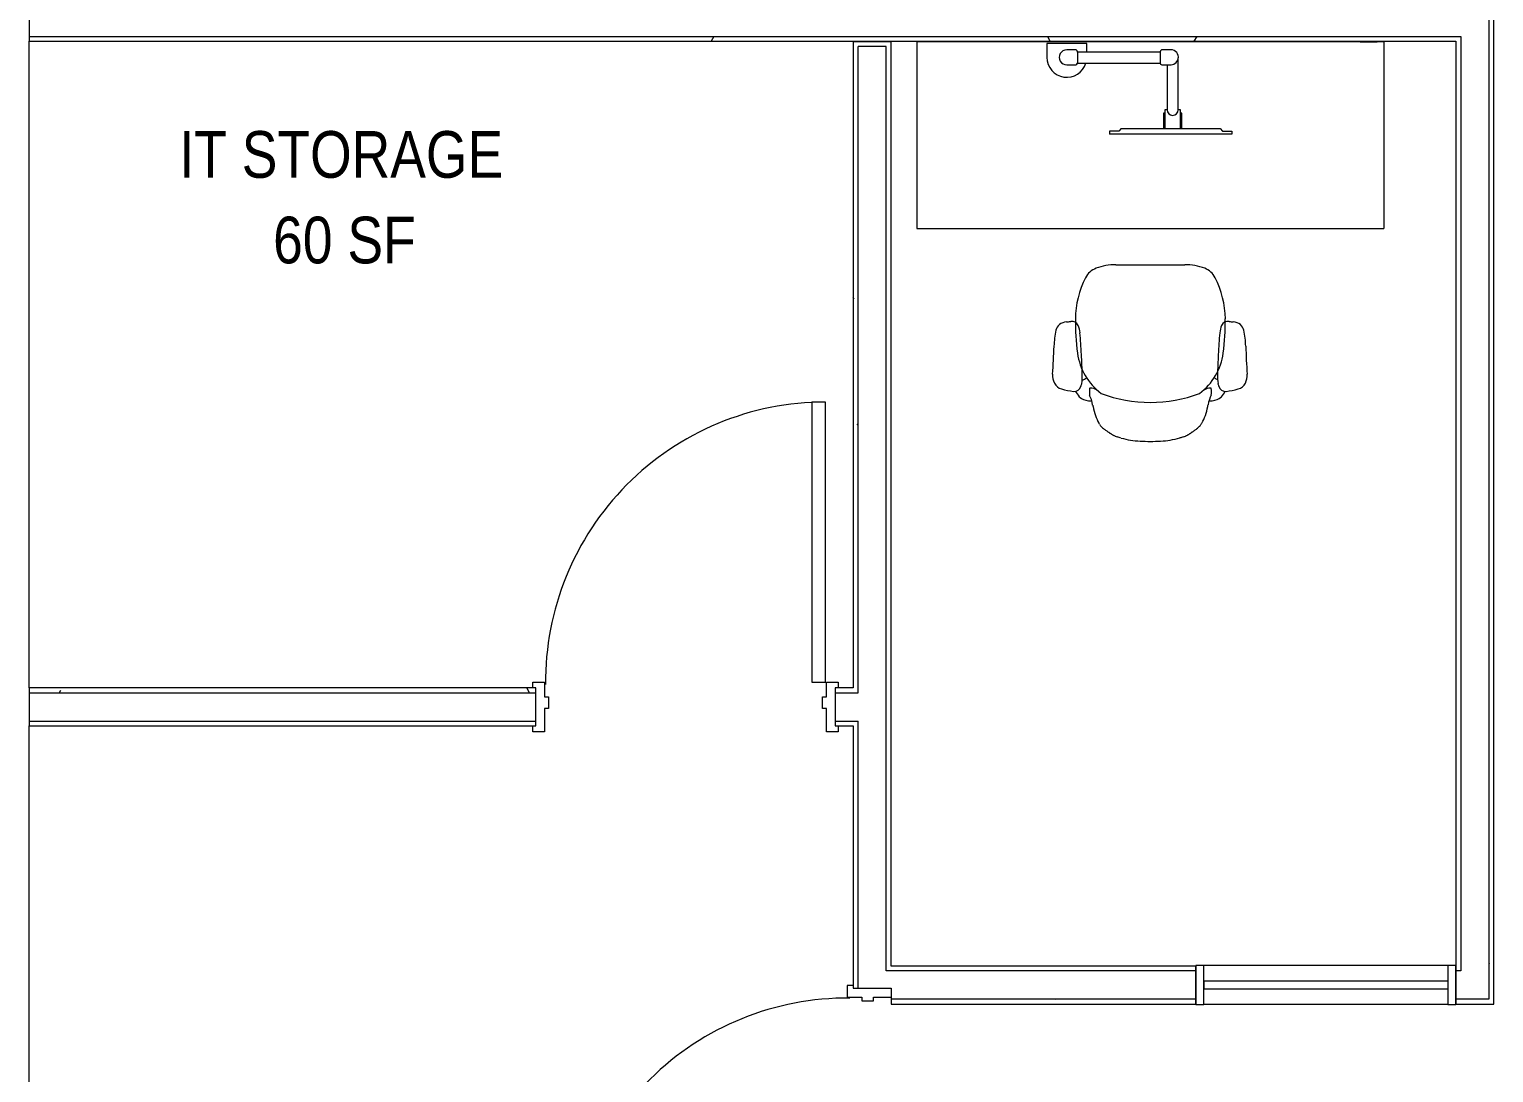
# Model space of a CAD drawing. Header units: inches. Extents: x 46946 to 48441, y 40324 to 42003.
# Drawn here: x 47339.5 to 47527.7, y 41532.6 to 41666.7 of the extents above; entities that cross this region are included whole.
import ezdxf

# ---------------------------------------------------------------- set-up
doc = ezdxf.new("R2010")
doc.units = ezdxf.units.IN
doc.header["$MEASUREMENT"] = 0
for name, color, linetype, lineweight in [('A-AREA-IDEN', 2, 'Continuous', 9), ('A-DOOR', 31, 'Continuous', 13), ('A-GLAZ-CURT', 52, 'Continuous', 9), ('A-GLAZ-CWMG', 51, 'Continuous', 9), ('A-WALL', 113, 'Continuous', 9), ('A-WALL-PATT', 111, 'Continuous', 13), ('I-FURN', 30, 'Continuous', 9), ('I-FURN-PNLS', 30, 'Continuous', 9), ('I-WALL', 2, 'Continuous', 9)]:
    doc.layers.add(name, color=color, linetype=linetype, lineweight=lineweight)
doc.styles.add('Arial Narrow_2', font='ARIALN.TTF', dxfattribs={"height": 6})
pattern_1 = [(0, (0, 0), (30.72, 7.68), [1.267, -21.773, 1.267, -21.773, -122.88]), (0, (0, 0), (30.72, 7.68), [-46.08, 1.267, -44.813, 1.267, -21.773, -53.76]), (0, (0, 0), (30.72, 7.68), [-115.2, 1.267, -14.093, 1.267, -37.133]), (120, (11.52, 3.84), (-22.0110751, 22.7643004), [1.267, -21.773, 1.267, -21.773, -122.88]), (120, (11.52, 3.84), (-22.0110751, 22.7643004), [-46.08, 1.267, -44.813, 1.267, -21.773, -53.76]), (120, (11.52, 3.84), (-22.0110751, 22.7643004), [-115.2, 1.267, -14.093, 1.267, -37.133]), (240, (15.36, 19.2), (-8.7089249, -30.4443004), [1.267, -21.773, 1.267, -21.773, -122.88]), (240, (15.36, 19.2), (-8.7089249, -30.4443004), [-46.08, 1.267, -44.813, 1.267, -21.773, -53.76]), (240, (15.36, 19.2), (-8.7089249, -30.4443004), [-115.2, 1.267, -14.093, 1.267, -37.133])]

# ---------------------------------------------------------------- blocks, each defined once
blk = doc.blocks.new('WORKSTATIONS_BENCH- SINGLE - 5 X 2 FT FT - WORKSTATIONS_BENCH- SINGLE - 5 X 2 FT FT-V153-Level 06 - Furniture')
at = {"layer": 'I-FURN'}
for p, q in [((-29.98, -12.18), (-29.98, 11.82)), ((30.02, 11.82), (-29.98, 11.82)), ((30.02, -12.18), (30.02, 11.82)), ((-10.44, -0.3), (-3.84, -0.3)), ((-10.44, -0.7), (-10.44, -0.3)), ((-9.24, -0.7), (-10.44, -0.7)), ((-8.95, -1.01), (-9.24, -0.7)), ((3.76, -1.01), (-8.95, -1.01)), ((-4.02, -1.01), (-4.02, -2.99)), ((-3.84, -0.3), (5.26, -0.3)), ((-3.84, -1.01), (-3.84, -3.44)), ((-1.84, -3.44), (-1.84, -1.01)), ((-1.68, -2.99), (-1.68, -1.01)), ((3.76, -1.01), (4.06, -0.7)), ((4.06, -0.7), (5.26, -0.7)), ((5.26, -0.7), (5.26, -0.3)), ((-4.02, -2.99), (-3.84, -2.99)), ((-3.84, -2.99), (-3.84, -3.44)), ((-3.84, -3.44), (-3.57, -3.44)), ((-3.84, -3.44), (-3.57, -3.44)), ((-3.57, -3.44), (-3.57, -10.01)), ((-2.13, -3.44), (-1.84, -3.44)), ((-2.13, -3.44), (-1.84, -3.44)), ((-2.13, -9.22), (-2.13, -3.44)), ((-1.84, -2.99), (-1.68, -2.99)), ((-1.84, -3.44), (-1.84, -2.99)), ((-1.45, -9.22), (-2.66, -9.22)), ((10.74, -9.22), (9.6, -9.22)), ((-2.63, -11.14), (-1.5, -11.14)), ((-1.25, -10.85), (-1.25, -9.42)), ((9.39, -9.43), (-1.25, -9.43)), ((-1.25, -10.89), (-1.25, -10.85)), ((-1.25, -10.85), (9.39, -10.85)), ((8.2, -10.85), (8.2, -11.94)), ((9.39, -10.85), (9.39, -9.43)), ((9.39, -10.85), (9.39, -10.89)), ((9.64, -11.14), (10.77, -11.14)), ((13.33, -11.94), (13.33, -10.17)), ((-29.98, -12.18), (30.02, -12.18)), ((-26.94, -12.18), (-29.15, -12.18)), ((-29.15, -12.18), (-29.15, -12.24)), ((-26.94, -12.24), (-26.94, -12.18)), ((8.2, -11.94), (13.33, -11.94))]:
    blk.add_line(p, q, dxfattribs=at)
for centre, radius, start, end in [((-2.85, -3.43), 0.719, 360, 179.9998), ((-2.63, -10.18), 0.959, 91.7625, 180), ((-1.45, -9.43), 0.207, 0.7151, 90), ((10.76, -10.17), 2.56, 360, 163.2225), ((9.6, -9.43), 0.207, 90, 179.2849), ((10.77, -10.18), 0.959, 270, 91.7625), ((-2.63, -10.18), 0.959, 169.5208, 270), ((-1.5, -10.89), 0.25, 270, 0), ((9.64, -10.89), 0.25, 180, 270)]:
    blk.add_arc(centre, radius, start, end, dxfattribs=at)
blk = doc.blocks.new('Steelcase - Seating - SILQ - Task Chair - Task Chair-V154-Level 06 - Furniture')
at = {"layer": 'I-FURN'}
for centre, radius, start, end in [((-1.75, -9.95), 7.79, 126.7734, 172.2814), ((-1.83, -3.88), 6.11, 176.2191, 184.2434), ((-0.09, -20.56), 18, 69.4451, 110.5549), ((1.56, -9.95), 7.79, 7.7186, 53.2266), ((1.64, -3.88), 6.11, 355.7566, 3.9669), ((-10.42, -6.03), 2.13, 152.2941, 184.3386), ((-10.98, -5.73), 1.5, 105.7059, 152.2941), ((-8.48, -14.64), 10.75, 97.3177, 105.7059), ((-9.74, -4.82), 0.846, 12.4048, 97.3177), ((-5.8, -3.95), 3.18, 192.4048, 199.3604), ((-13.74, -5.93), 5.02, 358.5478, 10.6207), ((-7.83, -4.3), 0.102, 199.8344, 260.915), ((7.64, -4.3), 0.102, 279.085, 340.1656), ((13.67, -5.93), 5.02, 169.3793, 181.4522), ((5.74, -3.95), 3.18, 340.6396, 347.5952), ((9.67, -4.82), 0.846, 82.6823, 167.5952), ((8.41, -14.64), 10.75, 74.2941, 82.6823), ((10.92, -5.73), 1.5, 27.7059, 74.2941), ((10.35, -6.03), 2.13, 355.6614, 27.7059), ((-87.86, -11.9), 75.53, 1.6101, 4.3386), ((-102.47, -3.68), 93.78, 356.9144, 358.5478), ((102.41, -3.68), 93.78, 181.4522, 183.0856), ((87.79, -11.9), 75.53, 175.6614, 178.3899), ((19.82, -12.87), 29.55, 172.2814, 180.7952), ((-102.47, -3.68), 93.78, 355.2127, 356.9144), ((102.41, -3.68), 93.78, 183.0856, 184.7873), ((-20, -12.87), 29.55, 359.2048, 7.7186), ((-1.15, -9.46), 11.21, 181.6101, 192.2777), ((1.09, -9.46), 11.21, 347.7223, 358.3899), ((-10.9, -11.59), 1.23, 192.2777, 231.609), ((-10.64, -11.26), 1.65, 231.609, 266.0679), ((-11.1, -17.87), 4.98, 79.6543, 86.0679), ((-10.05, -12.12), 0.87, 259.6543, 337.7324), ((-12.18, -11.24), 3.17, 337.7324, 355.2127), ((12.11, -11.24), 3.17, 184.7873, 202.2676), ((9.99, -12.12), 0.87, 202.2676, 280.3457), ((11.04, -17.87), 4.98, 93.9321, 100.3457), ((10.58, -11.26), 1.65, 273.9321, 308.391), ((10.84, -11.59), 1.23, 308.391, 347.7223), ((2.36, -13.12), 12.1, 180.7952, 206.8776), ((-2.55, -13.12), 12.1, 333.1224, 359.2048), ((-6.19, -17.45), 2.51, 206.8776, 249.163), ((6, -17.45), 2.51, 290.8371, 333.1224), ((-4.58, -13.21), 7.05, 249.163, 270.519), ((-0.09, -507.92), 487.68, 89.481, 90.519), ((4.39, -13.21), 7.05, 269.481, 290.8371)]:
    blk.add_arc(centre, radius, start, end, dxfattribs=at)
for centre, major_axis, ratio, start_param, end_param in [((-0.2, 3.49), (28.79, 9.03), 0.010331, 4.564035, 4.581348), ((-0.71, -7.45), (-10.64, 0.7), 0.925972, 4.839435, 5.073674), ((-0.08, -11.33), (20.03, 0.02), 0.687917, 1.504672, 1.636921), ((0.55, -7.49), (10.62, 0.82), 0.930689, 1.201333, 1.435697), ((0, 3.46), (-28.77, 8.96), 0.009137, 1.701913, 1.719348), ((23.52, -30.28), (-29.39, 31.43), 0.327463, 0.094859, 0.239413), ((-5.58, 9.82), (1.64, 10.17), 0.132764, 3.457864, 3.498777), ((-2.96, 1.77), (3.74, 1.89), 0.219181, 2.633608, 2.828822), ((-3.58, 0.95), (3.03, 0.94), 0.299058, 2.408761, 2.677493), ((3.36, 0.85), (-3.06, 0.83), 0.32018, 3.59429, 3.863104), ((2.71, 1.67), (-3.79, 1.78), 0.23057, 3.448453, 3.64277), ((5.37, 9.84), (-1.66, 10.17), 0.132165, 2.784215, 2.824821), ((-22.94, -30.91), (28.54, 32.14), 0.323278, 6.035145, 6.180385), ((76.45, -8.64), (87.63, 0), 0.292872, 2.93157, 2.958572), ((-6.26, -3.51), (3.1, 0), 0.292872, 2.323479, 2.899857), ((-5.96, -5.95), (-3.56, 2.33), 0.616322, 5.556595, 5.775142), ((-17.81, 18.18), (-9.26, 22.23), 0.214326, 3.295947, 3.46791), ((0.14, 18), (7.65, 22.04), 0.066957, 2.734521, 2.757866), ((-0.4, 18.01), (-7.72, 22.03), 0.068073, 3.525099, 3.547557), ((18.05, 17.99), (9.7, 22.01), 0.218965, 2.819686, 2.991471), ((5.77, -5.95), (3.56, 2.33), 0.616322, 0.508043, 0.726591), ((6.07, -3.51), (3.1, 0), 0.292872, 0.241735, 0.818114), ((-76.63, -8.64), (87.63, 0), 0.292872, 0.181004, 0.210023), ((-9.83, -10.71), (-1.99, 5.57), 0.743639, 5.495294, 5.596168), ((-4.53, 5.87), (3.43, 10.24), 0.253674, 3.183675, 3.495228), ((4.34, 5.87), (-3.43, 10.24), 0.253674, 2.787957, 3.09951), ((9.64, -10.71), (1.99, 5.57), 0.743639, 0.657586, 0.787892)]:
    blk.add_ellipse(centre, major_axis=major_axis, ratio=ratio, start_param=start_param, end_param=end_param, dxfattribs=at)
for points, knots in [([(-4.36, 1.86), (-4.45, 1.83), (-4.57, 1.78), (-4.73, 1.71), (-4.85, 1.65), (-4.97, 1.58), (-5.08, 1.52), (-5.17, 1.46), (-5.24, 1.41), (-5.29, 1.38), (-5.34, 1.34), (-5.41, 1.3), (-5.49, 1.24), (-5.59, 1.17), (-5.71, 1.08), (-5.86, 0.98), (-5.97, 0.9), (-6.03, 0.86)], [0, 0, 0, 0, 0.125, 0.1875, 0.25, 0.3125, 0.375, 0.4375, 0.46875, 0.5, 0.53125, 0.5625, 0.625, 0.6875, 0.75, 0.875, 1, 1, 1, 1]), ([(5.84, 0.87), (5.79, 0.91), (5.68, 0.99), (5.53, 1.09), (5.4, 1.18), (5.31, 1.25), (5.22, 1.31), (5.16, 1.35), (5.1, 1.39), (5.05, 1.42), (4.98, 1.47), (4.89, 1.53), (4.78, 1.59), (4.67, 1.66), (4.55, 1.71), (4.39, 1.79), (4.26, 1.84), (4.18, 1.87)], [0, 0, 0, 0, 0.125, 0.25, 0.3125, 0.375, 0.4375, 0.46875, 0.5, 0.53125, 0.5625, 0.625, 0.6875, 0.75, 0.8125, 0.875, 1, 1, 1, 1])]:
    blk.add_open_spline(points, degree=3, knots=knots, dxfattribs=at)
blk = doc.blocks.new('System Panel - Glazed-1404837-Level 06 - Furniture')
at = {"layer": 'A-GLAZ-CURT', "lineweight": 13}
for p, q in [((15.71, 0.5), (-15.71, 0.5)), ((-15.71, 0.5), (-15.71, -0.5)), ((15.71, -0.5), (15.71, 0.5)), ((-15.71, -0.5), (15.71, -0.5))]:
    blk.add_line(p, q, dxfattribs=at)
blk = doc.blocks.new('Rectangular Mullion - Rectangular Mullion-V155-Level 06 - Furniture')
at = {"layer": 'A-GLAZ-CWMG', "lineweight": 20}
for p, q in [((0, 2.5), (-1, 2.5)), ((-1, 2.5), (-1, -2.5)), ((0, -2.5), (0, 2.5)), ((-1, -2.5), (0, -2.5))]:
    blk.add_line(p, q, dxfattribs=at)
blk = doc.blocks.new('Rectangular Mullion - Rectangular Mullion-V156-Level 06 - Furniture')
at = {"layer": 'A-GLAZ-CWMG', "lineweight": 20}
for p, q in [((-1, 2.5), (0, 2.5)), ((-1, -2.5), (-1, 2.5)), ((0, 2.5), (0, -2.5)), ((0, -2.5), (-1, -2.5))]:
    blk.add_line(p, q, dxfattribs=at)
blk = doc.blocks.new('Rectangular Mullion - Rectangular Mullion-1404836-Level 06 - Furniture')
at = {"layer": 'A-GLAZ-CWMG'}
for p, q in [((47521.87, 41546.37), (47490.46, 41546.37)), ((47521.87, 41541.37), (47490.46, 41541.37))]:
    blk.add_line(p, q, dxfattribs=at)
blk = doc.blocks.new('Door - Single - Solid - Solid Door-1363790-Level 06 - Furniture')
at = {"layer": 'A-DOOR', "lineweight": 9}
for p, q in [((-15.63, 3.1), (-14.13, 3.1)), ((-15.63, 2.35), (-15.63, 3.1)), ((-14.13, 3.1), (-14.13, 0.1)), ((22.12, 3.1), (23.62, 3.1)), ((22.12, 0.1), (22.12, 3.1)), ((23.62, 3.1), (23.62, 2.35)), ((-14.13, 0.1), (-13.63, 0.1)), ((-13.63, 0.1), (-13.63, -1.4)), ((21.62, 0.1), (22.12, 0.1)), ((21.62, -1.4), (21.62, 0.1)), ((-14.13, -1.4), (-14.13, -3.28)), ((-13.63, -1.4), (-14.13, -1.4)), ((22.12, -1.4), (21.62, -1.4)), ((22.12, -3.28), (22.12, -1.4)), ((-15.63, -3.28), (-15.63, -2.53)), ((-14.13, -3.28), (-15.63, -3.28)), ((23.62, -3.28), (22.12, -3.28)), ((23.62, -2.53), (23.62, -3.28))]:
    blk.add_line(p, q, dxfattribs=at)
at = {"layer": 'A-DOOR'}
for p, q in [((-12.26, -3.28), (-14.01, -3.28)), ((-14.01, -3.28), (-14.01, -39.28)), ((-12.26, -39.28), (-12.26, -3.28)), ((-14.01, -39.28), (-12.26, -39.28))]:
    blk.add_line(p, q, dxfattribs=at)
at = {"layer": 'A-DOOR', "lineweight": 9}
blk.add_arc((-14.01, -3.28), 36, 270, 0.5, dxfattribs=at)
blk = doc.blocks.new('Door - Single - Solid - Solid Door-V163-Level 06 - Furniture')
at = {"layer": 'A-DOOR'}
for p, q in [((-14.01, 39.28), (-12.26, 39.28)), ((-14.01, 3.28), (-14.01, 39.28)), ((-12.26, 39.28), (-12.26, 3.28)), ((-12.26, 3.28), (-14.01, 3.28))]:
    blk.add_line(p, q, dxfattribs=at)
at = {"layer": 'A-DOOR', "lineweight": 9}
for p, q in [((-14.13, 1.4), (-14.13, 3.28)), ((23.62, 3.28), (22.12, 3.28)), ((22.12, 3.28), (22.12, 1.4)), ((23.62, 2.53), (23.62, 3.28)), ((-13.63, 1.4), (-14.13, 1.4)), ((-13.63, -0.1), (-13.63, 1.4)), ((22.12, 1.4), (21.62, 1.4)), ((21.62, 1.4), (21.62, -0.1)), ((-14.13, -3.1), (-14.13, -0.1)), ((-14.13, -0.1), (-13.63, -0.1)), ((21.62, -0.1), (22.12, -0.1)), ((22.12, -0.1), (22.12, -2.35)), ((-15.63, -2.35), (-15.63, -3.1)), ((-15.63, -3.1), (-14.13, -3.1))]:
    blk.add_line(p, q, dxfattribs=at)
blk.add_arc((-14.01, 3.28), 36, 359.5, 90, dxfattribs=at)

msp = doc.modelspace()

# ---------------------------------------------------------------- hatches: boundary and pattern name
at = {"layer": 'A-WALL-PATT', "lineweight": 9}
h = msp.add_hatch(dxfattribs=at)
h.set_pattern_fill('FP_1', color=256, style=0, pattern_type=2)
h.set_pattern_definition(pattern_1)
h.paths.add_polyline_path([(47527.75, 41665.81), (47527.75, 41727.06), (47527.12, 41727.06), (47527.12, 41665.81)])
h = msp.add_hatch(dxfattribs=at)
h.set_pattern_fill('FP_1', color=256, style=0, pattern_type=2)
h.set_pattern_definition(pattern_1)
h.paths.add_polyline_path([(47453.6, 41665.18), (47523.5, 41665.18), (47523.5, 41665.81), (47339.48, 41665.81), (47339.48, 41665.18), (47449.65, 41665.18)])
h.paths.add_polyline_path([(47527.75, 41665.18), (47527.75, 41665.81), (47527.12, 41665.81), (47527.12, 41665.18)])
h = msp.add_hatch(dxfattribs=at)
h.set_pattern_fill('FP_1', color=256, style=0, pattern_type=2)
h.set_pattern_definition(pattern_1)
h.paths.add_polyline_path([(47446.02, 41543.87), (47446.02, 41577.81), (47445.4, 41577.81), (47445.4, 41543.87)])
h.paths.add_polyline_path([(47445.4, 41581.43), (47446.02, 41581.43), (47446.02, 41664.5), (47449.65, 41664.5), (47449.65, 41665.12), (47445.4, 41665.12), (47445.4, 41582.06)])
h = msp.add_hatch(dxfattribs=at)
h.set_pattern_fill('FP_1', color=256, style=0, pattern_type=2)
h.set_pattern_definition(pattern_1)
h.paths.add_polyline_path([(47527.75, 41542.06), (47527.75, 41665.18), (47527.12, 41665.18), (47527.12, 41542.06)])
h = msp.add_hatch(dxfattribs=at)
h.set_pattern_fill('FP_1', color=256, style=0, pattern_type=2)
h.set_pattern_definition(pattern_1)
h.paths.add_polyline_path([(47404.58, 41581.43), (47404.58, 41582.06), (47339.48, 41582.06), (47339.48, 41581.43)])
h.paths.add_polyline_path([(47445.39, 41581.43), (47445.4, 41581.43), (47445.4, 41582.06), (47443.08, 41582.06), (47443.08, 41581.43), (47444.02, 41581.43)])
h = msp.add_hatch(dxfattribs=at)
h.set_pattern_fill('FP_1', color=256, style=0, pattern_type=2)
h.set_pattern_definition(pattern_1)
h.paths.add_polyline_path([(47523.5, 41541.43), (47527.75, 41541.43), (47527.75, 41542.06), (47522.87, 41542.06), (47522.87, 41541.43)])
h.paths.add_polyline_path([(47461.17, 41541.43), (47489.46, 41541.43), (47489.46, 41542.06), (47450.27, 41542.06), (47450.27, 41541.43)])

# ---------------------------------------------------------------- linework, layer by layer
at = {"layer": 'A-WALL', "lineweight": 13}
for p, q in [((47527.12, 41727.06), (47527.12, 41542.06)), ((47339.48, 41670.06), (47339.48, 41665.18)), ((47339.48, 41665.81), (47523.5, 41665.81)), ((47523.5, 41665.81), (47523.5, 41545.68)), ((47446.02, 41581.43), (47446.02, 41664.5)), ((47449.65, 41664.5), (47446.02, 41664.5)), ((47449.65, 41545.68), (47449.65, 41664.5)), ((47339.48, 41582.06), (47339.48, 41577.18)), ((47339.48, 41581.43), (47404.58, 41581.43)), ((47443.08, 41581.43), (47446.02, 41581.43)), ((47339.48, 41577.81), (47404.58, 41577.81)), ((47443.08, 41577.81), (47446.02, 41577.81)), ((47446.02, 41543.45), (47446.02, 41577.81)), ((47489.46, 41545.68), (47449.65, 41545.68)), ((47523.5, 41545.68), (47522.87, 41545.68)), ((47489.46, 41542.06), (47450.27, 41542.06)), ((47527.12, 41542.06), (47522.87, 41542.06))]:
    msp.add_line(p, q, dxfattribs=at)
at = {"layer": 'I-WALL', "lineweight": 13}
for p, q in [((47527.75, 41541.43), (47527.75, 41727.06)), ((47339.48, 41582.06), (47339.48, 41665.18)), ((47339.48, 41665.18), (47522.87, 41665.18)), ((47445.4, 41665.12), (47445.4, 41582.06)), ((47450.27, 41665.12), (47445.4, 41665.12)), ((47450.27, 41546.31), (47450.27, 41665.12)), ((47522.87, 41665.18), (47522.87, 41541.43)), ((47404.58, 41582.06), (47339.48, 41582.06)), ((47404.58, 41577.18), (47404.58, 41582.06)), ((47445.4, 41582.06), (47443.08, 41582.06)), ((47443.08, 41582.06), (47443.08, 41577.18)), ((47339.48, 41506.06), (47339.48, 41577.18)), ((47339.48, 41577.18), (47404.58, 41577.18)), ((47443.08, 41577.18), (47445.4, 41577.18)), ((47445.4, 41577.18), (47445.4, 41543.45)), ((47489.46, 41546.31), (47450.27, 41546.31)), ((47489.46, 41541.43), (47489.46, 41546.31)), ((47445.4, 41543.45), (47450.27, 41543.45)), ((47450.27, 41543.45), (47450.27, 41541.43)), ((47450.27, 41541.43), (47489.46, 41541.43)), ((47522.87, 41541.43), (47527.75, 41541.43))]:
    msp.add_line(p, q, dxfattribs=at)

# ---------------------------------------------------------------- block references
at = {"layer": 'A-DOOR'}
for name, p, rotation in [('Door - Single - Solid - Solid Door-1363790-Level 06 - Furniture', (47427.83, 41579.53), 180), ('Door - Single - Solid - Solid Door-V163-Level 06 - Furniture', (47447.92, 41520.21), 90)]:
    msp.add_blockref(name, p, dxfattribs=dict(at, rotation=rotation))
at = {"layer": 'A-GLAZ-CURT'}
msp.add_blockref('System Panel - Glazed-1404837-Level 06 - Furniture', (47506.17, 41543.87), dxfattribs=at)
at = {"layer": 'A-GLAZ-CWMG', "rotation": 180}
msp.add_blockref('Rectangular Mullion - Rectangular Mullion-V155-Level 06 - Furniture', (47489.46, 41543.87), dxfattribs=at)
at = {"layer": 'A-GLAZ-CWMG'}
msp.add_blockref('Rectangular Mullion - Rectangular Mullion-1404836-Level 06 - Furniture', (0, 0), dxfattribs=at)
at = {"layer": 'A-GLAZ-CWMG', "extrusion": (0, 0, -1), "rotation": 180}
msp.add_blockref('Rectangular Mullion - Rectangular Mullion-V156-Level 06 - Furniture', (-47522.87, 41543.87), dxfattribs=at)
at = {"layer": 'I-FURN', "rotation": 180}
msp.add_blockref('Steelcase - Seating - SILQ - Task Chair - Task Chair-V154-Level 06 - Furniture', (47483.51, 41616.2), dxfattribs=at)
at = {"layer": 'I-FURN-PNLS', "rotation": 180}
msp.add_blockref('WORKSTATIONS_BENCH- SINGLE - 5 X 2 FT FT - WORKSTATIONS_BENCH- SINGLE - 5 X 2 FT FT-V153-Level 06 - Furniture', (47483.62, 41652.94), dxfattribs=at)

# ---------------------------------------------------------------- texts
at = {"layer": 'A-AREA-IDEN', "char_height": 6, "attachment_point": 1, "style": 'Arial Narrow_2'}
for s, insert, width in [('IT STORAGE', (47358.77, 41653.63), 52.722), ('60 SF', (47370.82, 41642.63), 23.331)]:
    msp.add_mtext(s, dxfattribs=dict(at, insert=insert, width=width))

doc.saveas('drawing.dxf')
